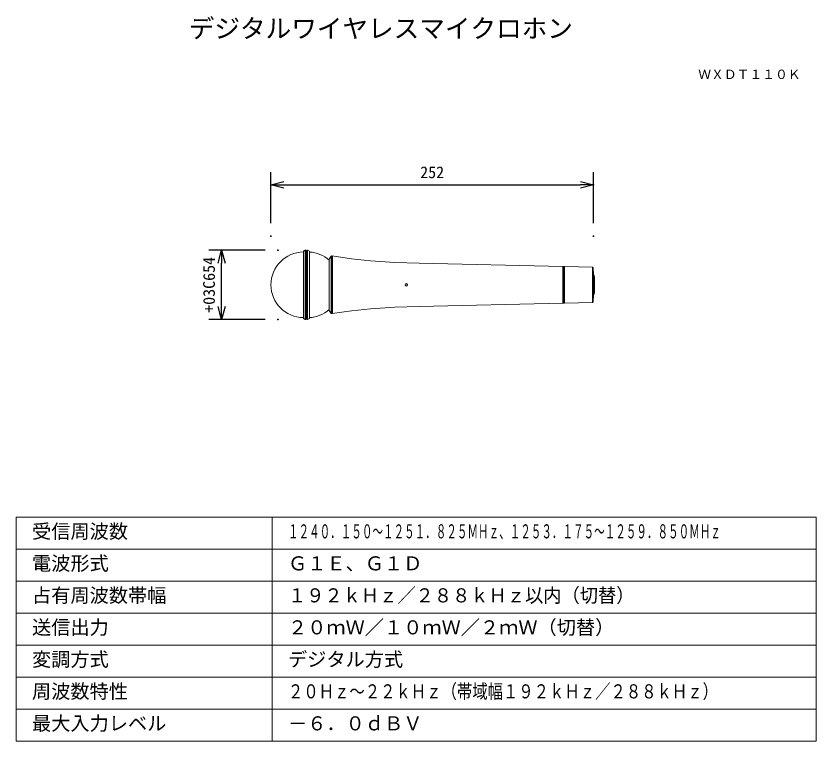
# Model space of a CAD drawing. Units: millimetres, scale not verified. Extents: x -62 to 63, y -56 to 57.
import ezdxf
from ezdxf.enums import TextEntityAlignment as Align

# ---------------------------------------------------------------- set-up
doc = ezdxf.new("R2010")
doc.units = ezdxf.units.MM
doc.header["$LTSCALE"] = 0.125
doc.header["$PDMODE"] = 32
doc.header["$PDSIZE"] = 0.0625
for name, color, linetype, lineweight in [('0-0_0', 7, 'Continuous', 25), ('0-2_WAKU', 1, 'Continuous', 18), ('0-4_GAIKEI', 7, 'Continuous', 18), ('0-6_SUNPO', 7, 'Continuous', 25)]:
    doc.layers.add(name, color=color, linetype=linetype, lineweight=lineweight)
for name, color, linetype in [('0-1_DEFPOINTS', 7, 'Continuous'), ('0-3_MOJI1', 7, 'Continuous'), ('0-5_TOUROKU', 7, 'Continuous')]:
    doc.layers.add(name, color=color, linetype=linetype)
doc.styles.add('ＭＳ ゴシック', font='')
doc.styles.get('ＭＳ ゴシック').set_extended_font_data('MS Gothic')

# ---------------------------------------------------------------- blocks, each defined once
blk = doc.blocks.new('_OPEN30')
at = {"layer": '0-0_0'}
blk.add_line((0, 0), (-1, 0), dxfattribs=at)
blk.add_lwpolyline([(-1, 0.26795), (0, 0), (-1, -0.26795)], dxfattribs=at)
blk = doc.blocks.new('D3')
at = {"layer": '0-1_DEFPOINTS'}
for p in [(-31.6701, 12.5174), (-22.8763, 12.5174), (-22.8763, 1.7104)]:
    blk.add_point(p, dxfattribs=at)
at = {"layer": '0-6_SUNPO'}
for p, q in [((-24.8763, 12.5174), (-33.6701, 12.5174)), ((-31.6701, 3.7104), (-31.6701, 10.5174)), ((-24.8763, 1.7104), (-33.6701, 1.7104))]:
    blk.add_line(p, q, dxfattribs=at)
at = {"layer": '0-6_SUNPO', "xscale": 2, "yscale": 2}
for p, rotation in [((-31.6701, 12.5174), 90), ((-31.6701, 1.7104), 270)]:
    blk.add_blockref('_OPEN30', p, dxfattribs=dict(at, rotation=rotation))
at = {"layer": '0-6_SUNPO', "style": 'ＭＳ ゴシック'}
blk.add_text('+03C654', height=1.833, rotation=90, dxfattribs=at).set_placement((-32.1701, 2.7389), align=Align.BOTTOM_LEFT)
blk = doc.blocks.new('D4')
at = {"layer": '0-1_DEFPOINTS'}
for p in [(26.4339, 22.7327), (-23.9661, 14.7327), (26.4339, 14.7327)]:
    blk.add_point(p, dxfattribs=at)
at = {"layer": '0-6_SUNPO'}
for p, q in [((-23.9661, 16.7327), (-23.9661, 24.7327)), ((26.4339, 16.7327), (26.4339, 24.7327)), ((-21.9661, 22.7327), (24.4339, 22.7327))]:
    blk.add_line(p, q, dxfattribs=at)
at = {"layer": '0-6_SUNPO', "xscale": 2, "yscale": 2, "rotation": 180}
blk.add_blockref('_OPEN30', (-23.9661, 22.7327), dxfattribs=at)
at = {"layer": '0-6_SUNPO', "xscale": 2, "yscale": 2}
blk.add_blockref('_OPEN30', (26.4339, 22.7327), dxfattribs=at)
at = {"layer": '0-6_SUNPO', "style": 'ＭＳ ゴシック'}
blk.add_text('252', height=1.833, dxfattribs=at).set_placement((-0.6411, 23.2327), align=Align.BOTTOM_LEFT)

msp = doc.modelspace()

# ---------------------------------------------------------------- linework, layer by layer
at = {"layer": '0-2_WAKU', "color": 4}
for p, q in [((62.5012, -21.4969), (-62.4988, -21.4969)), ((-62.4988, -21.4969), (-62.4988, -56.4969)), ((-22.4988, -56.4969), (-22.4988, -21.4969)), ((62.5012, -56.4969), (62.5012, -21.4969)), ((-62.4988, -56.4969), (62.5012, -56.4969))]:
    msp.add_line(p, q, dxfattribs=at)
at = {"layer": '0-2_WAKU'}
for p, q in [((-62.4988, -26.4969), (62.5012, -26.4969)), ((-62.4988, -31.4969), (62.5012, -31.4969)), ((-62.4988, -36.4969), (62.5012, -36.4969)), ((-62.4988, -41.4969), (62.5012, -41.4969)), ((-62.4988, -46.4969), (62.5012, -46.4969)), ((-62.4988, -51.4969), (62.5012, -51.4969))]:
    msp.add_line(p, q, dxfattribs=at)
at = {"layer": '0-4_GAIKEI'}
for p, q in [((-17.3082, 20.1915), (-17.5975, 20.0504)), ((-17.1882, 20.1915), (-17.3082, 20.1915)), ((-17.0683, 20.1422), (-17.1882, 20.1422)), ((-16.9483, 20.1915), (-17.0683, 20.1915)), ((-16.6591, 20.0504), (-16.9483, 20.1915)), ((-13.5758, 18.7885), (-13.2371, 19.2612)), ((-13.216, 19.2824), (-13.2371, 19.2612)), ((-13.1595, 19.2895), (-13.0748, 19.2895)), ((-13.0396, 19.2824), (-13.0748, 19.2542)), ((-13.0396, 19.2824), (-13.0748, 19.2542)), ((23.2211, 17.6667), (27.5814, 17.5538)), ((23.2211, 11.9093), (27.5814, 12.0222)), ((-13.5758, 10.7875), (-13.2371, 10.3148)), ((-13.216, 10.2936), (-13.2371, 10.3148)), ((-10.0974, 10.7381), (-13.0748, 10.2866)), ((-13.0396, 10.2936), (-13.0748, 10.3218)), ((-17.3082, 9.3845), (-17.5975, 9.5256)), ((-17.1882, 9.3845), (-17.3082, 9.3845)), ((-17.0683, 9.4339), (-17.1882, 9.4339)), ((-16.9483, 9.3845), (-17.0683, 9.3845)), ((-16.6591, 9.5256), (-16.9483, 9.3845))]:
    msp.add_line(p, q, dxfattribs=at)
at = {"layer": '0-4_GAIKEI', "color": 1}
for p, q in [((-17.5975, 20.0504), (-17.5975, 9.5256)), ((-17.3082, 20.1915), (-17.3082, 9.3915)), ((-17.1882, 20.1915), (-17.1882, 9.3915)), ((-17.0683, 20.1915), (-17.0683, 9.3915)), ((-16.9483, 20.1915), (-16.9483, 9.3915)), ((-16.6591, 20.0504), (-16.6591, 9.5256)), ((-13.5758, 18.7885), (-13.5758, 10.7875)), ((-13.2371, 19.2612), (-13.2371, 10.3148)), ((-13.1877, 19.2895), (-13.1877, 10.2866)), ((-13.1595, 19.2895), (-13.1595, 10.2866)), ((-13.1172, 19.2471), (-13.1172, 10.3289)), ((-13.0748, 19.2542), (-13.0748, 10.3218)), ((-13.0396, 19.2824), (-13.0396, 10.2987)), ((22.9389, 11.9023), (22.9389, 17.6737)), ((22.9812, 11.9446), (22.9812, 17.6314)), ((23.0236, 17.6667), (23.0236, 11.9093)), ((23.2211, 11.9093), (23.2211, 17.6667)), ((27.5814, 17.5538), (27.5814, 12.0223)), ((27.7931, 16.305), (27.7931, 13.2669)), ((27.8566, 16.2273), (27.8566, 13.3487))]:
    msp.add_line(p, q, dxfattribs=at)
at = {"layer": '0-4_GAIKEI'}
for points in [[(-13.2018, 19.2895), (-13.2089, 19.2824), (-13.216, 19.2824)], [(-13.1172, 19.2471), (-13.1595, 19.2895), (-13.2018, 19.2895)], [(0.5212, 18.1676), (-3.2959, 18.2805), (-7.1058, 18.5204), (-10.0974, 18.8379), (-13.0748, 19.2895)], [(23.2211, 17.6667), (23.0236, 17.6667), (22.9812, 17.6314), (22.9389, 17.6737), (0.5212, 18.1676)], [(27.5814, 17.5538), (27.6873, 17.455), (27.6873, 12.121)], [(27.6873, 17.455), (27.7508, 16.3826), (27.7508, 13.1935)], [(27.5814, 12.0222), (27.6873, 12.121), (27.7508, 13.1935)], [(-3.2959, 11.2955), (-7.1058, 11.0556), (-10.0974, 10.7381)], [(22.9389, 11.9023), (0.5212, 11.4084), (-3.2959, 11.2955)], [(23.2211, 11.9093), (23.0236, 11.9093), (22.9812, 11.9446), (22.9389, 11.9023)], [(-13.2018, 10.2866), (-13.2089, 10.2936), (-13.216, 10.2936)], [(-13.1172, 10.3289), (-13.1595, 10.2866), (-13.2018, 10.2866)]]:
    msp.add_lwpolyline(points, dxfattribs=at)
at = {"layer": '0-4_GAIKEI', "color": 1}
for radius in [0.1974, 0.1486]:
    msp.add_circle((-1.5179, 14.7915), radius, dxfattribs=at)
at = {"layer": '0-4_GAIKEI'}
for centre, radius, start, end in [((-17.5417, 14.788), 5.1287, 90.62308, 269.37692), ((-16.8535, 15.0961), 4.8172, 47.12383, 87.68699), ((-16.8535, 14.4799), 4.8172, 272.31301, 312.87617)]:
    msp.add_arc(centre, radius, start, end, dxfattribs=at)
at = {"layer": '0-4_GAIKEI', "color": 1}
for centre, radius, start, end in [((27.747, 16.2078), 0.1114, 10.10988, 88.04857), ((-9.2381, 14.7811), 37.1229, 0.01065, 2.23268), ((-9.2381, 14.7949), 37.1229, 357.76732, 359.98935), ((27.747, 13.3682), 0.1114, 271.95143, 349.89012)]:
    msp.add_arc(centre, radius, start, end, dxfattribs=at)

# ---------------------------------------------------------------- block references
at = {"layer": '0-6_SUNPO'}
for name in ['D4', 'D3']:
    msp.add_blockref(name, (1.2958, 7.6741), dxfattribs=at)

# ---------------------------------------------------------------- texts
at = {"layer": '0-3_MOJI1', "style": 'ＭＳ ゴシック'}
for s, height, p in [('デジタルワイヤレスマイクロホン', 2.933, (-35.4988, 52.5031)), ('受信周波数', 2.199, (-59.9988, -25.4969)), ('電波形式', 2.199, (-59.9988, -30.4969)), ('Ｇ１Ｅ、Ｇ１Ｄ', 2.199, (-19.9988, -30.4969)), ('占有周波数帯幅', 2.199, (-59.9988, -35.4969)), ('送信出力', 2.199, (-59.9988, -40.4969)), ('２０ｍＷ／１０ｍＷ／２ｍＷ（切替）', 2.199, (-19.9988, -40.4969)), ('変調方式', 2.199, (-59.9988, -45.4969)), ('デジタル方式', 2.199, (-19.9988, -45.4969)), ('周波数特性', 2.199, (-59.9988, -50.4969)), ('最大入力レベル', 2.199, (-59.9988, -55.4969)), ('－６．０ｄＢＶ', 2.199, (-19.9988, -55.4969))]:
    msp.add_text(s, height=height, dxfattribs=at).set_placement(p, align=Align.BOTTOM_LEFT)
for s, width, p in [('１２４０．１５０～１２５１．８２５ＭＨｚ、１２５３．１７５～１２５９．８５０ＭＨｚ', 0.55, (-19.9988, -25.4969)), ('１９２ｋＨｚ／２８８ｋＨｚ以内（切替）', 0.95, (-19.9988, -35.4969)), ('２０Ｈｚ～２２ｋＨｚ（帯域幅１９２ｋＨｚ／２８８ｋＨｚ）', 0.8, (-19.9988, -50.4969))]:
    msp.add_text(s, height=2.199, dxfattribs=dict(at, width=width)).set_placement(p, align=Align.BOTTOM_LEFT)
at = {"layer": '0-5_TOUROKU', "style": 'ＭＳ ゴシック'}
msp.add_text('ＷＸＤＴ１１０Ｋ', height=1.466, dxfattribs=at).set_placement((44.1011, 46.5031), align=Align.BOTTOM_LEFT)

doc.saveas('drawing.dxf')
